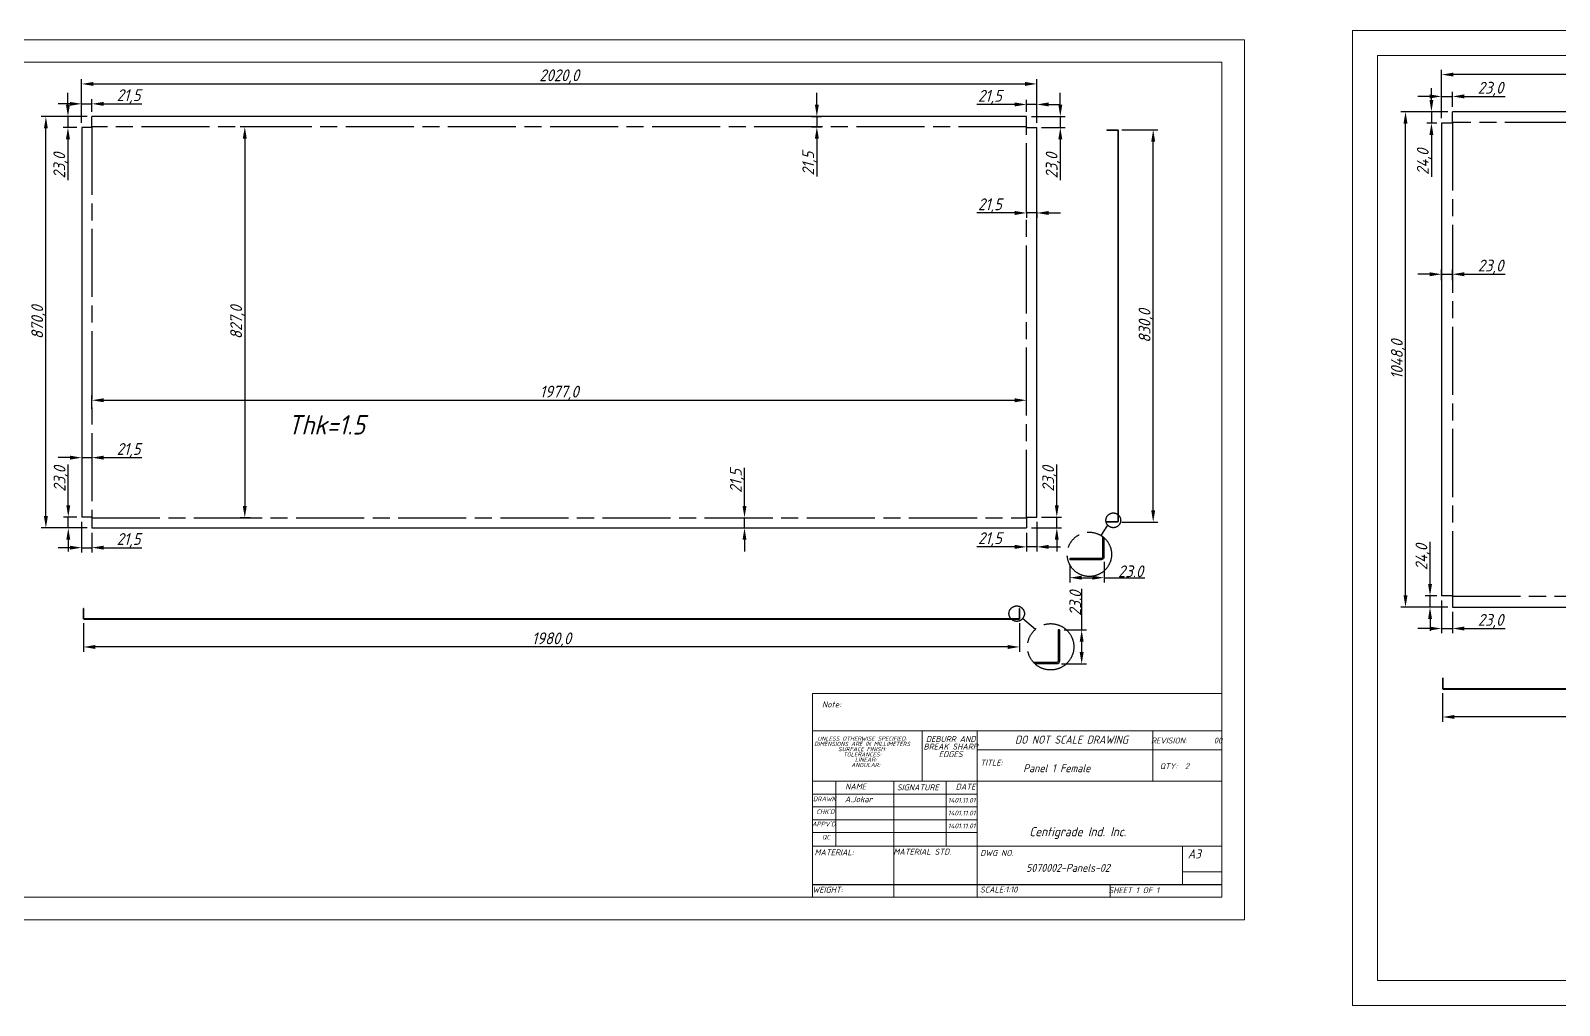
# Model space of a CAD drawing. Header units: inches. Extents: x 18597 to 101525, y -10106 to 51.
# Drawn here: x 21765 to 24998, y -2376 to -314 of the extents above; entities that cross this region are included whole.
import ezdxf

# ---------------------------------------------------------------- set-up
doc = ezdxf.new("R2010")
doc.units = ezdxf.units.IN
doc.header["$LTSCALE"] = 6
doc.header["$MEASUREMENT"] = 0
doc.linetypes.add('ACAD_ISO08W100', pattern=[36, 24, -3, 6, -3])
doc.linetypes.add('SLD-Solid', pattern=[0])
doc.styles.add('GENISO', font='geniso.shx', dxfattribs={"oblique": 15})
doc.dimstyles.new('Scale', dxfattribs={"dimscale": 10, "dimtxt": 2.5, "dimasz": 2.5, "dimexe": 1, "dimexo": 1, "dimgap": 0.1, "dimtad": 1, "dimdec": 1, "dimzin": 0, "dimtxsty": 'GENISO', "dimcen": 2.5, "dimclrd": 1, "dimclre": 1, "dimclrt": 256, "dimadec": 0, "dimazin": 0, "dimtfac": 1, "dimtdec": 1, "dimtmove": 0, "dimatfit": 3, "dimfxl": 1, "dimtzin": 0, "dimlwd": -1, "dimlwe": -1, "dimarcsym": 0})

# ---------------------------------------------------------------- blocks, each defined once
blk = doc.blocks.new('*D23')
at = {"color": 1, "transparency": 16777216}
for p, q in [((23987.8, -1581.3), (23987.8, -1494.8)), ((23950.8, -1581.3), (23997.8, -1581.3)), ((23987.8, -1628.3), (23987.8, -1606.3)), ((23944.8, -1653.3), (23997.8, -1653.3))]:
    blk.add_line(p, q, dxfattribs=at)
for points in [[(23983.6, -1606.3), (23991.9, -1606.3), (23987.8, -1581.3)], [(23983.6, -1628.3), (23991.9, -1628.3), (23987.8, -1653.3)]]:
    blk.add_solid(points, dxfattribs=at)
at = {"layer": 'Defpoints', "color": 0, "transparency": 16777216}
for p in [(23940.8, -1581.3), (23987.8, -1581.3), (23934.8, -1653.3)]:
    blk.add_point(p, dxfattribs=at)
at = {"transparency": 16777216, "insert": (23974.3, -1525), "char_height": 25, "attachment_point": 5, "rotation": 90, "style": 'GENISO'}
blk.add_mtext('23.0', dxfattribs=at)
blk = doc.blocks.new('*D24')
at = {"color": 1, "transparency": 16777216}
for p, q in [((23963, -1443.1), (23963, -1480.9)), ((24035, -1437.1), (24035, -1480.9)), ((23988, -1470.9), (24010, -1470.9)), ((24035, -1470.9), (24121.4, -1470.9))]:
    blk.add_line(p, q, dxfattribs=at)
for points in [[(23988, -1466.7), (23988, -1475.1), (23963, -1470.9)], [(24010, -1466.7), (24010, -1475.1), (24035, -1470.9)]]:
    blk.add_solid(points, dxfattribs=at)
at = {"layer": 'Defpoints', "color": 0, "transparency": 16777216}
for p in [(23963, -1433.1), (24035, -1427.1), (24035, -1470.9)]:
    blk.add_point(p, dxfattribs=at)
at = {"transparency": 16777216, "insert": (24091.3, -1457.4), "char_height": 25, "attachment_point": 5, "style": 'GENISO'}
blk.add_mtext('23.0', dxfattribs=at)
blk = doc.blocks.new('*D25')
at = {"color": 1, "transparency": 16777216}
for p, q in [((21876.6, -1567), (21876.6, -1627.4)), ((23856.6, -1567), (23856.6, -1627.4)), ((23831.6, -1617.4), (21901.6, -1617.4))]:
    blk.add_line(p, q, dxfattribs=at)
for points in [[(21901.6, -1613.3), (21901.6, -1621.6), (21876.6, -1617.4)], [(23831.6, -1613.3), (23831.6, -1621.6), (23856.6, -1617.4)]]:
    blk.add_solid(points, dxfattribs=at)
at = {"layer": 'Defpoints', "color": 0, "transparency": 16777216}
for p in [(21876.6, -1557), (23856.6, -1557), (21876.6, -1617.4)]:
    blk.add_point(p, dxfattribs=at)
at = {"transparency": 16777216, "insert": (22866.6, -1602.1), "char_height": 25, "attachment_point": 5, "style": 'GENISO'}
blk.add_mtext('1980,0', dxfattribs=at)
blk = doc.blocks.new('*D26')
at = {"color": 1, "transparency": 16777216}
for p, q in [((24073, -523.4), (24149, -523.4)), ((24139, -1328.4), (24139, -548.4)), ((24073, -1353.4), (24149, -1353.4))]:
    blk.add_line(p, q, dxfattribs=at)
for points in [[(24134.9, -548.4), (24143.2, -548.4), (24139, -523.4)], [(24134.9, -1328.4), (24143.2, -1328.4), (24139, -1353.4)]]:
    blk.add_solid(points, dxfattribs=at)
at = {"layer": 'Defpoints', "color": 0, "transparency": 16777216}
for p in [(24063, -523.4), (24139, -523.4), (24063, -1353.4)]:
    blk.add_point(p, dxfattribs=at)
at = {"transparency": 16777216, "insert": (24123.7, -938.4), "char_height": 25, "attachment_point": 5, "rotation": 90, "style": 'GENISO'}
blk.add_mtext('830,0', dxfattribs=at)
blk = doc.blocks.new('*D27')
at = {"color": 1, "transparency": 16777216}
for p, q in [((22229, -517.2), (22207.9, -517.2)), ((22217.9, -542.2), (22217.9, -1319.2)), ((22229, -1344.2), (22207.9, -1344.2))]:
    blk.add_line(p, q, dxfattribs=at)
for points in [[(22213.7, -542.2), (22222, -542.2), (22217.9, -517.2)], [(22213.7, -1319.2), (22222, -1319.2), (22217.9, -1344.2)]]:
    blk.add_solid(points, dxfattribs=at)
at = {"layer": 'Defpoints', "color": 0, "transparency": 16777216}
for p in [(22239, -517.2), (22217.9, -1344.2), (22239, -1344.2)]:
    blk.add_point(p, dxfattribs=at)
at = {"transparency": 16777216, "insert": (22202.5, -930.7), "char_height": 25, "attachment_point": 5, "rotation": 90, "style": 'GENISO'}
blk.add_mtext('827,0', dxfattribs=at)
blk = doc.blocks.new('*D28')
at = {"color": 1, "transparency": 16777216}
for p, q in [((21894.4, -1114.1), (21894.4, -1085.6)), ((21919.4, -1095.6), (23846.4, -1095.6)), ((23871.4, -1114.1), (23871.4, -1085.6))]:
    blk.add_line(p, q, dxfattribs=at)
for points in [[(21919.4, -1091.5), (21919.4, -1099.8), (21894.4, -1095.6)], [(23846.4, -1091.5), (23846.4, -1099.8), (23871.4, -1095.6)]]:
    blk.add_solid(points, dxfattribs=at)
at = {"layer": 'Defpoints', "color": 0, "transparency": 16777216}
for p in [(23871.4, -1095.6), (21894.4, -1124.1), (23871.4, -1124.1)]:
    blk.add_point(p, dxfattribs=at)
at = {"transparency": 16777216, "insert": (22882.9, -1080.3), "char_height": 25, "attachment_point": 5, "style": 'GENISO'}
blk.add_mtext('1977,0', dxfattribs=at)
blk = doc.blocks.new('*D29')
at = {"color": 1, "transparency": 16777216}
for p, q in [((23846.4, -699.5), (23765.9, -699.5)), ((23871.4, -697.2), (23871.4, -709.5)), ((23892.9, -699.5), (23871.4, -699.5)), ((23892.9, -697.2), (23892.9, -709.5)), ((23917.9, -699.5), (23942.9, -699.5))]:
    blk.add_line(p, q, dxfattribs=at)
for points in [[(23846.4, -695.3), (23846.4, -703.7), (23871.4, -699.5)], [(23917.9, -695.3), (23917.9, -703.7), (23892.9, -699.5)]]:
    blk.add_solid(points, dxfattribs=at)
at = {"layer": 'Defpoints', "color": 0, "transparency": 16777216}
for p in [(23871.4, -687.2), (23871.4, -699.5), (23892.9, -687.2)]:
    blk.add_point(p, dxfattribs=at)
at = {"transparency": 16777216, "insert": (23793.7, -684.1), "char_height": 25, "attachment_point": 5, "style": 'GENISO'}
blk.add_mtext('21,5', dxfattribs=at)
blk = doc.blocks.new('*D30')
at = {"color": 1, "transparency": 16777216}
for p, q in [((23427.7, -470.7), (23427.7, -445.7)), ((23416.7, -495.7), (23437.7, -495.7)), ((23416.7, -517.2), (23437.7, -517.2)), ((23427.7, -495.7), (23427.7, -517.2)), ((23427.7, -542.2), (23427.7, -622.7))]:
    blk.add_line(p, q, dxfattribs=at)
for points in [[(23423.6, -470.7), (23431.9, -470.7), (23427.7, -495.7)], [(23423.6, -542.2), (23431.9, -542.2), (23427.7, -517.2)]]:
    blk.add_solid(points, dxfattribs=at)
at = {"layer": 'Defpoints', "color": 0, "transparency": 16777216}
for p in [(23406.7, -495.7), (23406.7, -517.2), (23427.7, -517.2)]:
    blk.add_point(p, dxfattribs=at)
at = {"transparency": 16777216, "insert": (23412.4, -595), "char_height": 25, "attachment_point": 5, "rotation": 90, "style": 'GENISO'}
blk.add_mtext('21,5', dxfattribs=at)
blk = doc.blocks.new('*D31')
at = {"color": 1, "transparency": 16777216}
for p, q in [((23274.7, -1319.2), (23274.7, -1238.7)), ((23274.7, -1365.7), (23274.7, -1344.2)), ((23274.7, -1390.7), (23274.7, -1415.7))]:
    blk.add_line(p, q, dxfattribs=at)
for points in [[(23270.6, -1319.2), (23278.9, -1319.2), (23274.7, -1344.2)], [(23270.6, -1390.7), (23278.9, -1390.7), (23274.7, -1365.7)]]:
    blk.add_solid(points, dxfattribs=at)
at = {"layer": 'Defpoints', "color": 0, "transparency": 16777216}
for p in [(23274.7, -1344.2), (23274.7, -1344.2), (23274.7, -1365.7)]:
    blk.add_point(p, dxfattribs=at)
at = {"transparency": 16777216, "insert": (23259.3, -1266.4), "char_height": 25, "attachment_point": 5, "rotation": 90, "style": 'GENISO'}
blk.add_mtext('21,5', dxfattribs=at)
blk = doc.blocks.new('*D32')
at = {"color": 1, "transparency": 16777216}
for p, q in [((21847.9, -1217), (21822.9, -1217)), ((21872.9, -1217), (21894.4, -1217)), ((21919.4, -1217), (22000, -1217))]:
    blk.add_line(p, q, dxfattribs=at)
for points in [[(21847.9, -1212.8), (21847.9, -1221.2), (21872.9, -1217)], [(21919.4, -1212.8), (21919.4, -1221.2), (21894.4, -1217)]]:
    blk.add_solid(points, dxfattribs=at)
at = {"layer": 'Defpoints', "color": 0, "transparency": 16777216}
for p in [(21872.9, -1217), (21894.4, -1217), (21894.4, -1217)]:
    blk.add_point(p, dxfattribs=at)
at = {"transparency": 16777216, "insert": (21972.2, -1201.6), "char_height": 25, "attachment_point": 5, "style": 'GENISO'}
blk.add_mtext('21,5', dxfattribs=at)
blk = doc.blocks.new('*D33')
at = {"color": 1, "transparency": 16777216}
for p, q in [((21843.9, -470.7), (21843.9, -445.7)), ((21884.4, -495.7), (21833.9, -495.7)), ((21843.9, -495.7), (21843.9, -518.7)), ((21862.9, -518.7), (21833.9, -518.7)), ((21843.9, -543.7), (21843.9, -630.2))]:
    blk.add_line(p, q, dxfattribs=at)
for points in [[(21839.7, -470.7), (21848.1, -470.7), (21843.9, -495.7)], [(21839.7, -543.7), (21848.1, -543.7), (21843.9, -518.7)]]:
    blk.add_solid(points, dxfattribs=at)
at = {"layer": 'Defpoints', "color": 0, "transparency": 16777216}
for p in [(21894.4, -495.7), (21843.9, -518.7), (21872.9, -518.7)]:
    blk.add_point(p, dxfattribs=at)
at = {"transparency": 16777216, "insert": (21828.5, -599.4), "char_height": 25, "attachment_point": 5, "rotation": 90, "style": 'GENISO'}
blk.add_mtext('23,0', dxfattribs=at)
blk = doc.blocks.new('*D34')
at = {"color": 1, "transparency": 16777216}
for p, q in [((21847.9, -468.7), (21822.9, -468.7)), ((21872.9, -508.7), (21872.9, -458.7)), ((21872.9, -468.7), (21894.4, -468.7)), ((21894.4, -485.7), (21894.4, -458.7)), ((21919.4, -468.7), (22000, -468.7))]:
    blk.add_line(p, q, dxfattribs=at)
for points in [[(21847.9, -464.6), (21847.9, -472.9), (21872.9, -468.7)], [(21919.4, -464.6), (21919.4, -472.9), (21894.4, -468.7)]]:
    blk.add_solid(points, dxfattribs=at)
at = {"layer": 'Defpoints', "color": 0, "transparency": 16777216}
for p in [(21894.4, -468.7), (21894.4, -495.7), (21872.9, -518.7)]:
    blk.add_point(p, dxfattribs=at)
at = {"transparency": 16777216, "insert": (21972.2, -453.3), "char_height": 25, "attachment_point": 5, "style": 'GENISO'}
blk.add_mtext('21,5', dxfattribs=at)
blk = doc.blocks.new('*D35')
at = {"color": 1, "transparency": 16777216}
for p, q in [((23942.6, -470.7), (23942.6, -445.7)), ((23881.4, -495.7), (23952.6, -495.7)), ((23942.6, -495.7), (23942.6, -518.7)), ((23902.9, -518.7), (23952.6, -518.7)), ((23942.6, -543.7), (23942.6, -630.2))]:
    blk.add_line(p, q, dxfattribs=at)
for points in [[(23938.4, -470.7), (23946.7, -470.7), (23942.6, -495.7)], [(23938.4, -543.7), (23946.7, -543.7), (23942.6, -518.7)]]:
    blk.add_solid(points, dxfattribs=at)
at = {"layer": 'Defpoints', "color": 0, "transparency": 16777216}
for p in [(23871.4, -495.7), (23892.9, -518.7), (23942.6, -518.7)]:
    blk.add_point(p, dxfattribs=at)
at = {"transparency": 16777216, "insert": (23927.2, -599.4), "char_height": 25, "attachment_point": 5, "rotation": 90, "style": 'GENISO'}
blk.add_mtext('23,0', dxfattribs=at)
blk = doc.blocks.new('*D36')
at = {"color": 1, "transparency": 16777216}
for p, q in [((23846.4, -470), (23765.9, -470)), ((23871.4, -485.7), (23871.4, -460)), ((23892.9, -470), (23871.4, -470)), ((23892.9, -508.7), (23892.9, -460)), ((23917.9, -470), (23942.9, -470))]:
    blk.add_line(p, q, dxfattribs=at)
for points in [[(23846.4, -465.8), (23846.4, -474.1), (23871.4, -470)], [(23917.9, -465.8), (23917.9, -474.1), (23892.9, -470)]]:
    blk.add_solid(points, dxfattribs=at)
at = {"layer": 'Defpoints', "color": 0, "transparency": 16777216}
for p in [(23871.4, -470), (23871.4, -495.7), (23892.9, -518.7)]:
    blk.add_point(p, dxfattribs=at)
at = {"transparency": 16777216, "insert": (23793.7, -454.6), "char_height": 25, "attachment_point": 5, "style": 'GENISO'}
blk.add_mtext('21,5', dxfattribs=at)
blk = doc.blocks.new('*D37')
at = {"color": 1, "transparency": 16777216}
for p, q in [((23935.2, -1317.7), (23935.2, -1231.2)), ((23902.9, -1342.7), (23945.2, -1342.7)), ((23935.2, -1365.7), (23935.2, -1342.7)), ((23881.4, -1365.7), (23945.2, -1365.7)), ((23935.2, -1390.7), (23935.2, -1415.7))]:
    blk.add_line(p, q, dxfattribs=at)
for points in [[(23931, -1317.7), (23939.3, -1317.7), (23935.2, -1342.7)], [(23931, -1390.7), (23939.3, -1390.7), (23935.2, -1365.7)]]:
    blk.add_solid(points, dxfattribs=at)
at = {"layer": 'Defpoints', "color": 0, "transparency": 16777216}
for p in [(23892.9, -1342.7), (23935.2, -1342.7), (23871.4, -1365.7)]:
    blk.add_point(p, dxfattribs=at)
at = {"transparency": 16777216, "insert": (23919.8, -1262), "char_height": 25, "attachment_point": 5, "rotation": 90, "style": 'GENISO'}
blk.add_mtext('23,0', dxfattribs=at)
blk = doc.blocks.new('*D38')
at = {"color": 1, "transparency": 16777216}
for p, q in [((23892.9, -1352.7), (23892.9, -1415.7)), ((23871.4, -1375.7), (23871.4, -1415.7)), ((23846.4, -1405.7), (23765.9, -1405.7)), ((23892.9, -1405.7), (23871.4, -1405.7)), ((23917.9, -1405.7), (23942.9, -1405.7))]:
    blk.add_line(p, q, dxfattribs=at)
for points in [[(23846.4, -1401.5), (23846.4, -1409.9), (23871.4, -1405.7)], [(23917.9, -1401.5), (23917.9, -1409.9), (23892.9, -1405.7)]]:
    blk.add_solid(points, dxfattribs=at)
at = {"layer": 'Defpoints', "color": 0, "transparency": 16777216}
for p in [(23892.9, -1342.7), (23871.4, -1365.7), (23871.4, -1405.7)]:
    blk.add_point(p, dxfattribs=at)
at = {"transparency": 16777216, "insert": (23793.7, -1390.3), "char_height": 25, "attachment_point": 5, "style": 'GENISO'}
blk.add_mtext('21,5', dxfattribs=at)
blk = doc.blocks.new('*D39')
at = {"color": 1, "transparency": 16777216}
for p, q in [((21872.9, -1352.7), (21872.9, -1417.4)), ((21894.4, -1375.7), (21894.4, -1417.4)), ((21847.9, -1407.4), (21822.9, -1407.4)), ((21872.9, -1407.4), (21894.4, -1407.4)), ((21919.4, -1407.4), (22000, -1407.4))]:
    blk.add_line(p, q, dxfattribs=at)
for points in [[(21847.9, -1403.2), (21847.9, -1411.5), (21872.9, -1407.4)], [(21919.4, -1403.2), (21919.4, -1411.5), (21894.4, -1407.4)]]:
    blk.add_solid(points, dxfattribs=at)
at = {"layer": 'Defpoints', "color": 0, "transparency": 16777216}
for p in [(21872.9, -1342.7), (21894.4, -1365.7), (21894.4, -1407.4)]:
    blk.add_point(p, dxfattribs=at)
at = {"transparency": 16777216, "insert": (21972.2, -1392), "char_height": 25, "attachment_point": 5, "style": 'GENISO'}
blk.add_mtext('21,5', dxfattribs=at)
blk = doc.blocks.new('*D40')
at = {"color": 1, "transparency": 16777216}
for p, q in [((21844.6, -1317.7), (21844.6, -1231.2)), ((21862.9, -1342.7), (21834.6, -1342.7)), ((21844.6, -1365.7), (21844.6, -1342.7)), ((21884.4, -1365.7), (21834.6, -1365.7)), ((21844.6, -1390.7), (21844.6, -1415.7))]:
    blk.add_line(p, q, dxfattribs=at)
for points in [[(21840.4, -1317.7), (21848.7, -1317.7), (21844.6, -1342.7)], [(21840.4, -1390.7), (21848.7, -1390.7), (21844.6, -1365.7)]]:
    blk.add_solid(points, dxfattribs=at)
at = {"layer": 'Defpoints', "color": 0, "transparency": 16777216}
for p in [(21844.6, -1342.7), (21872.9, -1342.7), (21894.4, -1365.7)]:
    blk.add_point(p, dxfattribs=at)
at = {"transparency": 16777216, "insert": (21829.2, -1262), "char_height": 25, "attachment_point": 5, "rotation": 90, "style": 'GENISO'}
blk.add_mtext('23,0', dxfattribs=at)
blk = doc.blocks.new('*D41')
at = {"color": 1, "transparency": 16777216}
for p, q in [((21884.4, -495.7), (21787.2, -495.7)), ((21797.2, -1340.7), (21797.2, -520.7)), ((21884.4, -1365.7), (21787.2, -1365.7))]:
    blk.add_line(p, q, dxfattribs=at)
for points in [[(21793.1, -520.7), (21801.4, -520.7), (21797.2, -495.7)], [(21793.1, -1340.7), (21801.4, -1340.7), (21797.2, -1365.7)]]:
    blk.add_solid(points, dxfattribs=at)
at = {"layer": 'Defpoints', "color": 0, "transparency": 16777216}
for p in [(21797.2, -495.7), (21894.4, -495.7), (21894.4, -1365.7)]:
    blk.add_point(p, dxfattribs=at)
at = {"transparency": 16777216, "insert": (21781.8, -930.7), "char_height": 25, "attachment_point": 5, "rotation": 90, "style": 'GENISO'}
blk.add_mtext('870,0', dxfattribs=at)
blk = doc.blocks.new('*D42')
at = {"color": 1, "transparency": 16777216}
for p, q in [((21872.9, -508.7), (21872.9, -416.6)), ((23892.9, -508.7), (23892.9, -416.6)), ((21897.9, -426.6), (23867.9, -426.6))]:
    blk.add_line(p, q, dxfattribs=at)
for points in [[(21897.9, -422.4), (21897.9, -430.8), (21872.9, -426.6)], [(23867.9, -422.4), (23867.9, -430.8), (23892.9, -426.6)]]:
    blk.add_solid(points, dxfattribs=at)
at = {"layer": 'Defpoints', "color": 0, "transparency": 16777216}
for p in [(23892.9, -426.6), (21872.9, -518.7), (23892.9, -518.7)]:
    blk.add_point(p, dxfattribs=at)
at = {"transparency": 16777216, "insert": (22882.9, -411.2), "char_height": 25, "attachment_point": 5, "style": 'GENISO'}
blk.add_mtext('2020,0', dxfattribs=at)
blk = doc.blocks.new('*D45')
at = {"color": 1, "transparency": 16777216}
for p, q in [((24751.2, -1715.1), (24751.2, -1775.5)), ((26736.2, -1715.1), (26736.2, -1775.5)), ((26711.2, -1765.5), (24776.2, -1765.5))]:
    blk.add_line(p, q, dxfattribs=at)
for points in [[(24776.2, -1761.3), (24776.2, -1769.6), (24751.2, -1765.5)], [(26711.2, -1761.3), (26711.2, -1769.6), (26736.2, -1765.5)]]:
    blk.add_solid(points, dxfattribs=at)
at = {"layer": 'Defpoints', "color": 0, "transparency": 16777216}
for p in [(24751.2, -1705.1), (26736.2, -1705.1), (24751.2, -1765.5)]:
    blk.add_point(p, dxfattribs=at)
at = {"transparency": 16777216, "insert": (25743.7, -1750.1), "char_height": 25, "attachment_point": 5, "style": 'GENISO'}
blk.add_mtext('1985,0', dxfattribs=at)
blk = doc.blocks.new('*D51')
at = {"color": 1, "transparency": 16777216}
for p, q in [((24724.5, -1484.3), (24724.5, -1395.3)), ((24738.8, -1509.3), (24714.5, -1509.3)), ((24724.5, -1533.3), (24724.5, -1509.3)), ((24761.8, -1533.3), (24714.5, -1533.3)), ((24724.5, -1558.3), (24724.5, -1583.3))]:
    blk.add_line(p, q, dxfattribs=at)
for points in [[(24720.4, -1484.3), (24728.7, -1484.3), (24724.5, -1509.3)], [(24720.4, -1558.3), (24728.7, -1558.3), (24724.5, -1533.3)]]:
    blk.add_solid(points, dxfattribs=at)
at = {"layer": 'Defpoints', "color": 0, "transparency": 16777216}
for p in [(24724.5, -1509.3), (24748.8, -1509.3), (24771.8, -1533.3)]:
    blk.add_point(p, dxfattribs=at)
at = {"transparency": 16777216, "insert": (24709.2, -1427.3), "char_height": 25, "attachment_point": 5, "rotation": 90, "style": 'GENISO'}
blk.add_mtext('24,0', dxfattribs=at)
blk = doc.blocks.new('*D52')
at = {"color": 1, "transparency": 16777216}
for p, q in [((24727.5, -460.3), (24727.5, -435.3)), ((24761.8, -485.3), (24717.5, -485.3)), ((24738.8, -509.3), (24717.5, -509.3)), ((24727.5, -485.3), (24727.5, -509.3)), ((24727.5, -534.3), (24727.5, -623.2))]:
    blk.add_line(p, q, dxfattribs=at)
for points in [[(24723.3, -460.3), (24731.6, -460.3), (24727.5, -485.3)], [(24723.3, -534.3), (24731.6, -534.3), (24727.5, -509.3)]]:
    blk.add_solid(points, dxfattribs=at)
at = {"layer": 'Defpoints', "color": 0, "transparency": 16777216}
for p in [(24727.5, -509.3), (24748.8, -509.3), (24771.8, -485.3)]:
    blk.add_point(p, dxfattribs=at)
at = {"transparency": 16777216, "insert": (24712.1, -591.3), "char_height": 25, "attachment_point": 5, "rotation": 90, "style": 'GENISO'}
blk.add_mtext('24,0', dxfattribs=at)
blk = doc.blocks.new('*D56')
at = {"color": 1, "transparency": 16777216}
for p, q in [((24748.8, -1519.3), (24748.8, -1588.4)), ((24771.8, -1543.3), (24771.8, -1588.4)), ((24723.8, -1578.4), (24698.8, -1578.4)), ((24748.8, -1578.4), (24771.8, -1578.4)), ((24796.8, -1578.4), (24883.2, -1578.4))]:
    blk.add_line(p, q, dxfattribs=at)
for points in [[(24723.8, -1574.3), (24723.8, -1582.6), (24748.8, -1578.4)], [(24796.8, -1574.3), (24796.8, -1582.6), (24771.8, -1578.4)]]:
    blk.add_solid(points, dxfattribs=at)
at = {"layer": 'Defpoints', "color": 0, "transparency": 16777216}
for p in [(24748.8, -1509.3), (24771.8, -1533.3), (24771.8, -1578.4)]:
    blk.add_point(p, dxfattribs=at)
at = {"transparency": 16777216, "insert": (24852.5, -1563.1), "char_height": 25, "attachment_point": 5, "style": 'GENISO'}
blk.add_mtext('23,0', dxfattribs=at)
blk = doc.blocks.new('*D57')
at = {"color": 1, "transparency": 16777216}
for p, q in [((24748.8, -499.3), (24748.8, -443)), ((24771.8, -475.3), (24771.8, -443)), ((24723.8, -453), (24698.8, -453)), ((24748.8, -453), (24771.8, -453)), ((24796.8, -453), (24883.2, -453))]:
    blk.add_line(p, q, dxfattribs=at)
for points in [[(24723.8, -448.8), (24723.8, -457.1), (24748.8, -453)], [(24796.8, -448.8), (24796.8, -457.1), (24771.8, -453)]]:
    blk.add_solid(points, dxfattribs=at)
at = {"layer": 'Defpoints', "color": 0, "transparency": 16777216}
for p in [(24771.8, -453), (24748.8, -509.3), (24771.8, -485.3)]:
    blk.add_point(p, dxfattribs=at)
at = {"transparency": 16777216, "insert": (24852.5, -437.6), "char_height": 25, "attachment_point": 5, "style": 'GENISO'}
blk.add_mtext('23,0', dxfattribs=at)
blk = doc.blocks.new('*D59')
at = {"color": 1, "transparency": 16777216}
for p, q in [((24748.8, -499.3), (24748.8, -396.9)), ((26752.8, -406.9), (24773.8, -406.9)), ((26777.8, -499.3), (26777.8, -396.9))]:
    blk.add_line(p, q, dxfattribs=at)
for points in [[(24773.8, -402.7), (24773.8, -411), (24748.8, -406.9)], [(26752.8, -402.7), (26752.8, -411), (26777.8, -406.9)]]:
    blk.add_solid(points, dxfattribs=at)
at = {"layer": 'Defpoints', "color": 0, "transparency": 16777216}
for p in [(24748.8, -406.9), (24748.8, -509.3), (26777.8, -509.3)]:
    blk.add_point(p, dxfattribs=at)
at = {"transparency": 16777216, "insert": (25763.3, -391.5), "char_height": 25, "attachment_point": 5, "style": 'GENISO'}
blk.add_mtext('2029,0', dxfattribs=at)
blk = doc.blocks.new('*D60')
at = {"color": 1, "transparency": 16777216}
for p, q in [((24761.8, -485.3), (24662.6, -485.3)), ((24672.6, -1508.3), (24672.6, -510.3)), ((24761.8, -1533.3), (24662.6, -1533.3))]:
    blk.add_line(p, q, dxfattribs=at)
for points in [[(24668.5, -510.3), (24676.8, -510.3), (24672.6, -485.3)], [(24668.5, -1508.3), (24676.8, -1508.3), (24672.6, -1533.3)]]:
    blk.add_solid(points, dxfattribs=at)
at = {"layer": 'Defpoints', "color": 0, "transparency": 16777216}
for p in [(24672.6, -485.3), (24771.8, -485.3), (24771.8, -1533.3)]:
    blk.add_point(p, dxfattribs=at)
at = {"transparency": 16777216, "insert": (24657.3, -1009.3), "char_height": 25, "attachment_point": 5, "rotation": 90, "style": 'GENISO'}
blk.add_mtext('1048,0', dxfattribs=at)
blk = doc.blocks.new('*D71')
at = {"color": 1, "transparency": 16777216}
for p, q in [((24723.8, -829.1), (24698.8, -829.1)), ((24748.8, -841.7), (24748.8, -819.1)), ((24748.8, -829.1), (24771.8, -829.1)), ((24771.8, -841.7), (24771.8, -819.1)), ((24796.8, -829.1), (24883.2, -829.1))]:
    blk.add_line(p, q, dxfattribs=at)
for points in [[(24723.8, -824.9), (24723.8, -833.3), (24748.8, -829.1)], [(24796.8, -824.9), (24796.8, -833.3), (24771.8, -829.1)]]:
    blk.add_solid(points, dxfattribs=at)
at = {"layer": 'Defpoints', "color": 0, "transparency": 16777216}
for p in [(24771.8, -829.1), (24748.8, -851.7), (24771.8, -851.7)]:
    blk.add_point(p, dxfattribs=at)
at = {"transparency": 16777216, "insert": (24852.5, -813.7), "char_height": 25, "attachment_point": 5, "style": 'GENISO'}
blk.add_mtext('23,0', dxfattribs=at)

msp = doc.modelspace()

# ---------------------------------------------------------------- linework, layer by layer
for p, q in [((21894.42, -517.19), (21894.42, -495.69)), ((23871.42, -517.19), (23871.42, -495.69)), ((24771.78, -509.27), (24748.78, -509.27)), ((24771.78, -508.27), (24771.78, -485.27)), ((21894.42, -518.69), (21872.92, -518.69)), ((23871.42, -518.69), (23892.92, -518.69)), ((24040.95, -523.41), (24040.95, -524.41)), ((21894.42, -1342.69), (21872.92, -1342.69)), ((21894.42, -1344.19), (21894.42, -1365.69)), ((23871.42, -1342.69), (23892.92, -1342.69)), ((23871.42, -1344.19), (23871.42, -1365.69)), ((24040.95, -1352.41), (24040.95, -1353.41)), ((23962.97, -1430.08), (23962.97, -1433.08)), ((24771.78, -1509.27), (24748.78, -1509.27)), ((24771.78, -1510.27), (24771.78, -1533.27)), ((21877.6, -1536.01), (21876.6, -1536.01)), ((23856.6, -1536.01), (23855.6, -1536.01)), ((23940.84, -1581.31), (23937.84, -1581.31)), ((24752.25, -1683.06), (24751.25, -1683.06)), ((23418.41, -2119.83), (24284.22, -2119.83))]:
    msp.add_line(p, q)
at = {"linetype": 'ACAD_ISO08W100'}
for p, q in [((24028.85, -1381.79), (24043.09, -1360.03)), ((23889.83, -1580.28), (23862.85, -1557.47))]:
    msp.add_line(p, q, dxfattribs=at)
at = {"color": 7, "linetype": 'SLD-Solid', "lineweight": 0}
for p, q in [((23418.41, -1715.95), (24284.22, -1715.95)), ((23418.41, -1715.95), (23418.41, -1794.67)), ((23418.41, -1794.67), (24284.22, -1794.67)), ((23418.41, -1794.67), (23418.41, -2145.33)), ((23650.48, -1794.67), (23650.48, -1901.46)), ((23766.52, -1794.67), (23766.52, -2146.92)), ((24138.15, -1901.46), (24138.15, -1794.67)), ((24284.22, -1835.32), (23766.52, -1835.32)), ((24284.22, -1901.46), (23418.41, -1901.46)), ((23468.14, -1901.46), (23468.14, -2038.54)), ((23590.5, -1901.46), (23590.5, -2145.33)), ((23701.48, -1901.46), (23701.48, -2038.54)), ((23766.52, -2145.33), (23766.52, -1901.46)), ((23766.52, -1928.56), (23418.41, -1928.56)), ((23766.52, -1955.66), (23418.41, -1955.66)), ((23766.52, -1982.75), (23418.41, -1982.75)), ((23766.52, -2009.85), (23418.41, -2009.85)), ((23484.72, -2038.54), (23418.41, -2038.54)), ((23484.72, -2038.54), (24284.22, -2038.54)), ((24201.34, -2119.83), (24201.34, -2038.54)), ((24284.22, -2092.73), (24201.34, -2092.73)), ((24048.32, -2146.92), (24048.32, -2119.83))]:
    msp.add_line(p, q, dxfattribs=at)
for points in [[(24560.67, -313.75), (27490.97, -313.75), (27490.97, -2375.55), (24560.67, -2375.55)], [(21686.16, -333.07), (24332.04, -333.07), (24332.04, -2194.74), (21686.16, -2194.74)], [(21733.98, -380.88), (24284.22, -380.88), (24284.22, -2146.92), (21733.98, -2146.92)], [(24613.63, -366.7), (27438.02, -366.7), (27438.02, -2322.59), (24613.63, -2322.59)]]:
    msp.add_lwpolyline(points, close=True, dxfattribs=at)
for points in [[(23871.42, -495.69), (21894.42, -495.69)], [(24748.78, -509.27), (24748.78, -1509.27)], [(26754.78, -485.27), (24771.78, -485.27)], [(21872.92, -518.69), (21872.92, -1342.69)], [(23892.92, -1342.69), (23892.92, -518.69)], [(21894.42, -1365.69), (23871.42, -1365.69)], [(24771.78, -1533.27), (26754.78, -1533.27)]]:
    msp.add_lwpolyline(points)
at = {"linetype": 'ACAD_ISO08W100'}
for points in [[(23871.42, -1344.19), (23871.42, -517.19), (21894.42, -517.19), (21894.42, -1344.19)], [(26754.78, -508.27), (24771.78, -508.27), (24771.78, -1510.27), (26754.78, -1510.27)]]:
    msp.add_lwpolyline(points, close=True, dxfattribs=at)
for points in [[(24040.95, -523.41), (24062.95, -523.41, -0.4142136), (24064.95, -525.41), (24064.95, -1351.41, -0.4142136), (24062.95, -1353.41), (24040.95, -1353.41)], [(24040.95, -524.41), (24062.95, -524.41, -0.4142136), (24063.95, -525.41), (24063.95, -1351.41, -0.4142136), (24062.95, -1352.41), (24040.95, -1352.41)], [(24031.97, -1383.91), (24031.97, -1427.08, -0.4142136), (24028.97, -1430.08), (23962.97, -1430.08)], [(24034.97, -1386.34), (24034.97, -1427.08, -0.4142136), (24028.97, -1433.08), (23962.97, -1433.08)], [(23856.6, -1536.01), (23856.6, -1557.01, -0.4142136), (23854.6, -1559.01), (21878.6, -1559.01, -0.4142136), (21876.6, -1557.01), (21876.6, -1536.01)], [(23855.6, -1536.01), (23855.6, -1557.01, -0.4142136), (23854.6, -1558.01), (21878.6, -1558.01, -0.4142136), (21877.6, -1557.01), (21877.6, -1536.01)], [(23937.84, -1581.31), (23937.84, -1647.31, -0.4142136), (23934.84, -1650.31), (23886.2, -1650.31)], [(23940.84, -1581.31), (23940.84, -1647.31, -0.4142136), (23934.84, -1653.31), (23889.23, -1653.31)], [(26736.25, -1683.06), (26736.25, -1705.06, -0.4142136), (26734.25, -1707.06), (24753.25, -1707.06, -0.4142136), (24751.25, -1705.06), (24751.25, -1683.06)], [(26735.25, -1683.06), (26735.25, -1705.06, -0.4142136), (26734.25, -1706.06), (24753.25, -1706.06, -0.4142136), (24752.25, -1705.06), (24752.25, -1683.06)]]:
    msp.add_lwpolyline(points, format="xyb")
for centre, radius in [((24054.65, -1349.55), 15.6), ((24004.07, -1421.51), 46.81), ((23850.38, -1546.93), 16.33), ((23922.17, -1617.07), 48.98)]:
    msp.add_circle(centre, radius, dxfattribs=at)

# ---------------------------------------------------------------- texts
at = {"style": 'GENISO', "oblique": 15}
msp.add_text('Thk=1.5', height=40.989, dxfattribs=at).set_placement((22308.37, -1168.06))
at = {"attachment_point": 5, "style": 'GENISO'}
for s, insert, char_height in [('Note:', (23458.75, -1739), 12.57), ('UNLESS OTHERWISE SPECIFIED:', (23523.54, -1811.22), 8.7992), ('DEBURR AND', (23710.77, -1812.17), 12.57), ('DO NOT SCALE DRAWING', (23966.15, -1813.49), 16.9215), ('REVISION:       00', (24209.59, -1815.28), 12.5702), ('DIMENSIONS ARE IN MILLIMETERS', (23523.54, -1822.37), 8.7992), ('SURFACE FINISH:', (23523.54, -1833.53), 8.7992), ('TOLERANCES:', (23523.54, -1844.69), 8.7992), ('BREAK SHARP', (23710.77, -1828.11), 12.5702), ('EDGES', (23710.77, -1844.05), 12.57), ('ANGULAR:', (23531.07, -1867), 8.799), ('LINEAR:', (23531.07, -1855.84), 8.799), ('TITLE:', (23797.04, -1862.06), 12.57), ('Panel 1 Female', (23935.14, -1873.84), 16.9215), ('QTY:  2', (24183.95, -1869.47), 12.57), ('NAME', (23509.72, -1912.61), 12.57), ('DATE', (23742.14, -1913.01), 12.57), ('DRAWN', (23443.96, -1938.86), 9.669), ('A.Jokar', (23515.88, -1939.51), 12.57), ('SIGNATURE', (23641.33, -1914.41), 12.57), ('1401.11.01', (23734.01, -1941.64), 10.056), ("CHK'D", (23445.85, -1965.78), 9.669), ('1401.11.01', (23734.01, -1968.74), 10.056), ("APPV'D", (23442.42, -1991.9), 9.669), ('1401.11.01', (23734.01, -1995.84), 10.056), ('Centigrade Ind. Inc.', (23979.38, -2011), 19.3388), ('QC', (23447.03, -2019.63), 9.669), ('MATERIAL:', (23464.25, -2051.87), 12.57), ('MATERIAL STD.', (23650.59, -2050.45), 12.5702), ('DWG NO.', (23808.11, -2053.08), 12.57), ('A3', (24226.02, -2055.07), 19.339), ('5070002-Panels-02', (23958.77, -2084.56), 16.9215), ('WEIGHT:', (23450.43, -2130.82), 12.57), ('SCALE:1:10', (23812.28, -2130.52), 12.57), ('SHEET 1 OF 1', (24097.94, -2131.86), 12.5702)]:
    msp.add_mtext(s, dxfattribs=dict(at, insert=insert, char_height=char_height))

# ---------------------------------------------------------------- dimensions: what is measured, and where the dimension line sits
for base, p1, p2, picture, middle in [((24748.78, -406.88), (26777.78, -509.27), (24748.78, -509.27), '*D59', (25763.28, -391.5)), ((23892.92, -426.6), (21872.92, -518.69), (23892.92, -518.69), '*D42', (22882.92, -411.23)), ((21894.42, -468.72), (21872.92, -518.69), (21894.42, -495.69), '*D34', (21972.19, -453.35)), ((23871.42, -469.96), (23892.92, -518.69), (23871.42, -495.69), '*D36', (23793.66, -454.58)), ((24771.78, -452.97), (24748.78, -509.27), (24771.78, -485.27), '*D57', (24852.52, -437.59)), ((23871.42, -699.49), (23892.92, -687.19), (23871.42, -687.19), '*D29', (23793.66, -684.11)), ((24771.78, -829.09), (24748.78, -851.71), (24771.78, -851.71), '*D71', (24852.52, -813.71)), ((23871.42, -1095.63), (21894.42, -1124.1), (23871.42, -1124.1), '*D28', (22882.92, -1080.26)), ((21894.42, -1217), (21872.92, -1217), (21894.42, -1217), '*D32', (21972.19, -1201.62)), ((21894.42, -1407.35), (21872.92, -1342.69), (21894.42, -1365.69), '*D39', (21972.19, -1391.98)), ((23871.42, -1405.71), (23892.92, -1342.69), (23871.42, -1365.69), '*D38', (23793.66, -1390.34)), ((24771.78, -1578.45), (24748.78, -1509.27), (24771.78, -1533.27), '*D56', (24852.52, -1563.07)), ((21876.6, -1617.44), (23856.6, -1557.01), (21876.6, -1557.01), '*D25', (22866.6, -1602.07)), ((24751.25, -1765.48), (26736.25, -1705.06), (24751.25, -1705.06), '*D45', (25743.75, -1750.11))]:
    dim = msp.add_linear_dim(base=base, p1=p1, p2=p2, dimstyle='Scale')
    dim.commit()
    dim.dimension.update_dxf_attribs({"geometry": picture, "text_midpoint": middle})
for base, p1, p2, picture, middle in [((21843.91, -518.69), (21894.42, -495.69), (21872.92, -518.69), '*D33', (21828.53, -599.42)), ((23427.74, -517.19), (23406.73, -495.69), (23406.73, -517.19), '*D30', (23412.36, -594.96)), ((23942.58, -518.69), (23871.42, -495.69), (23892.92, -518.69), '*D35', (23927.2, -599.42)), ((24727.48, -509.27), (24771.78, -485.27), (24748.78, -509.27), '*D52', (24712.1, -591.25)), ((21797.22, -495.69), (21894.42, -1365.69), (21894.42, -495.69), '*D41', (21781.85, -930.69)), ((22217.86, -1344.19), (22239, -517.19), (22239, -1344.19), '*D27', (22202.49, -930.69)), ((24672.65, -485.27), (24771.78, -1533.27), (24771.78, -485.27), '*D60', (24657.27, -1009.27)), ((24139.03, -523.41), (24062.95, -1353.41), (24062.95, -523.41), '*D26', (24123.65, -938.41)), ((21844.57, -1342.69), (21894.42, -1365.69), (21872.92, -1342.69), '*D40', (21829.19, -1261.96)), ((23274.73, -1344.19), (23274.73, -1365.69), (23274.73, -1344.19), '*D31', (23259.35, -1266.43)), ((23935.18, -1342.69), (23871.42, -1365.69), (23892.92, -1342.69), '*D37', (23919.8, -1261.96)), ((24724.54, -1509.27), (24771.78, -1533.27), (24748.78, -1509.27), '*D51', (24709.17, -1427.29))]:
    dim = msp.add_linear_dim(base=base, p1=p1, p2=p2, angle=90, dimstyle='Scale')
    dim.commit()
    dim.dimension.update_dxf_attribs({"geometry": picture, "text_midpoint": middle})
dim = msp.add_linear_dim(base=(24034.97, -1470.92), p1=(23962.97, -1433.08), p2=(24034.97, -1427.08), text='23.0', dimstyle='Scale')
dim.commit()
dim.dimension.update_dxf_attribs({"geometry": '*D24', "text_midpoint": (24091.33, -1470.92), "dimtype": 160})
dim = msp.add_linear_dim(base=(23987.78, -1581.31), p1=(23934.84, -1653.31), p2=(23940.84, -1581.31), angle=90, text='23.0', dimstyle='Scale')
dim.commit()
dim.dimension.update_dxf_attribs({"geometry": '*D23', "text_midpoint": (23987.78, -1524.96), "dimtype": 160})

doc.saveas('drawing.dxf')
